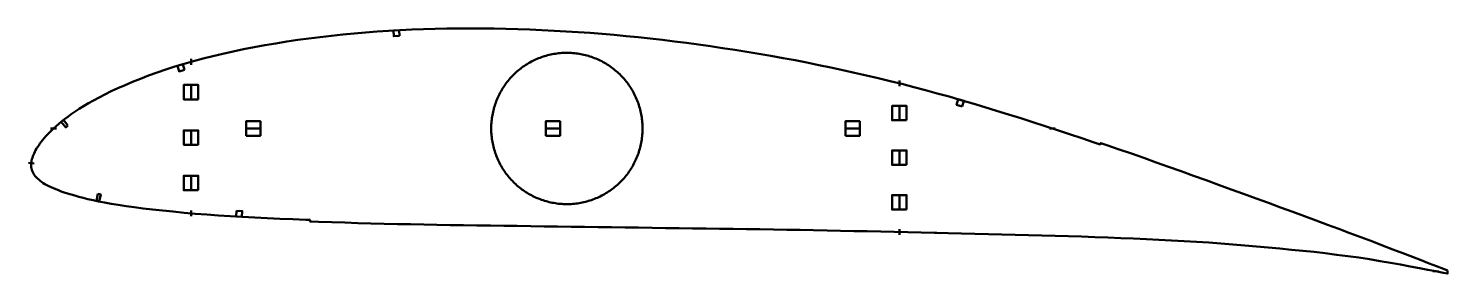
# Model space of a CAD drawing. Header units: metres. Extents: x -3 to 978, y 0 to 169.
import ezdxf

# ---------------------------------------------------------------- set-up
doc = ezdxf.new("R2010")
doc.units = ezdxf.units.M
doc.layers.add('Layer', color=1, linetype='Continuous', lineweight=50)

msp = doc.modelspace()

# ---------------------------------------------------------------- linework, layer by layer
at = {"layer": 'Layer'}
for p, q in [((109.08, 144.11), (109.08, 148.11)), ((369.08, 152.35), (369.08, 152.85)), ((109.08, 130.64), (109.08, 119.64)), ((599.08, 129.23), (599.08, 133.23)), ((599.08, 116.15), (599.08, 105.15)), ((15.91, 100), (11.91, 100)), ((109.08, 99.19), (109.08, 88.19)), ((157.61, 100), (146.61, 100)), ((316.72, 100), (316.22, 100)), ((364.91, 100), (353.91, 100)), ((421.44, 100), (421.94, 100)), ((572.21, 100), (561.21, 100)), ((702.91, 100), (706.91, 100)), ((599.08, 85.29), (599.08, 74.29)), ((0.56, 75.82), (-3.43, 76.13)), ((109.08, 67.74), (109.08, 56.74)), ((599.08, 54.42), (599.08, 43.42)), ((109.08, 43.28), (109.08, 39.28)), ((369.08, 47.65), (369.08, 47.15)), ((599.08, 30.34), (599.08, 26.34)), ((904.01, 30.07), (903.83, 29.61)), ((623.05, 27.92), (627.04, 27.61)), ((899.41, 13.4), (899.33, 12.91)), ((941.44, 15.93), (941.25, 15.47)), ((938.98, 7.5), (938.9, 7)), ((958.66, 3.93), (958.58, 3.43)), ((960.14, 8.79), (959.94, 8.33)), ((968.17, 1.37), (972.15, 1.06))]:
    msp.add_line(p, q, dxfattribs=at)
for points in [[(978.32, 1.64), (975.4, 2.83), (970.68, 4.65), (965.59, 6.67), (960.02, 8.84), (953.94, 11.15), (947.41, 13.65), (940.49, 16.3), (933.26, 19.06), (925.81, 21.9), (918.3, 24.73), (910.71, 27.54), (903.03, 30.44), (895.26, 33.39), (887.35, 36.33), (879.31, 39.3), (871.14, 42.29), (862.81, 45.35), (854.35, 48.45), (845.79, 51.57), (837.17, 54.72), (828.52, 57.87), (819.87, 61.03), (811.22, 64.16), (802.57, 67.28), (793.93, 70.39), (785.31, 73.48), (776.72, 76.54), (768.16, 79.57), (759.62, 82.57), (751.09, 85.54), (742.57, 88.48), (738.36, 89.92), (738.02, 88.92), (733.75, 90.39), (725.28, 93.25), (716.82, 96.08), (708.37, 98.87), (699.92, 101.63), (691.47, 104.36), (683.04, 107.05), (674.67, 109.7), (666.36, 112.3), (658.09, 114.82), (649.87, 117.29), (641.67, 119.69), (633.49, 122.03), (625.31, 124.31), (617.15, 126.53), (608.99, 128.69), (600.84, 130.79), (592.69, 132.83), (584.52, 134.81), (576.33, 136.74), (568.13, 138.61), (559.91, 140.43), (551.67, 142.19), (543.43, 143.9), (535.17, 145.55), (526.89, 147.15), (518.58, 148.7), (510.25, 150.19), (501.9, 151.64), (493.54, 153.04), (485.18, 154.39), (476.82, 155.68), (468.47, 156.92), (460.12, 158.1), (451.78, 159.22), (443.44, 160.29), (435.11, 161.29), (426.78, 162.24), (418.45, 163.13), (410.13, 163.96), (401.81, 164.73), (393.49, 165.43), (385.17, 166.08), (376.84, 166.67), (368.51, 167.19), (360.18, 167.66), (351.85, 168.08), (343.54, 168.43), (335.24, 168.71), (326.95, 168.94), (318.68, 169.11), (310.42, 169.21), (302.2, 169.26), (294.04, 169.24), (285.92, 169.16), (277.85, 169), (269.81, 168.75), (261.78, 168.43), (253.75, 168.04), (245.74, 167.57), (237.76, 167.03), (229.8, 166.42), (221.87, 165.74), (213.98, 164.99), (206.14, 164.16), (198.35, 163.26), (190.6, 162.28), (182.92, 161.23), (175.3, 160.1), (167.75, 158.89), (160.25, 157.59), (152.8, 156.21), (145.45, 154.78), (138.23, 153.3), (131.16, 151.74), (124.23, 150.11), (117.44, 148.39), (110.78, 146.6), (104.27, 144.72), (97.89, 142.77), (91.67, 140.76), (85.63, 138.69), (79.77, 136.57), (74.11, 134.41), (68.67, 132.22), (63.48, 130.04), (58.56, 127.88), (53.92, 125.72), (49.56, 123.6), (45.47, 121.49), (41.65, 119.43), (38.09, 117.41), (34.78, 115.45), (31.71, 113.54), (28.86, 111.69), (26.23, 109.9), (23.8, 108.16), (21.55, 106.46), (19.47, 104.81), (17.53, 103.21), (15.74, 101.66), (14.08, 100.16), (12.54, 98.7), (11.11, 97.28), (9.79, 95.9), (8.57, 94.56), (7.44, 93.24), (6.38, 91.97), (5.41, 90.73), (4.52, 89.51), (3.69, 88.31), (2.92, 87.15), (2.22, 86.04), (1.6, 84.95), (1.03, 83.84), (0.51, 82.76), (0.05, 81.74), (-0.34, 80.75), (-0.67, 79.75), (-0.94, 78.75), (-1.16, 77.79), (-1.33, 76.85), (-1.44, 75.91), (-1.5, 75.04), (-1.5, 74.16), (-1.43, 73.27), (-1.28, 72.37), (-1.04, 71.47), (-0.74, 70.57), (-0.35, 69.67), (0.12, 68.79), (0.67, 67.93), (1.31, 67.07), (2.04, 66.23), (2.85, 65.4), (3.73, 64.59), (4.69, 63.79), (5.72, 63.02), (6.85, 62.26), (8.06, 61.53), (9.37, 60.8), (10.78, 60.09), (12.28, 59.37), (13.88, 58.65), (15.59, 57.93), (17.42, 57.2), (19.36, 56.47), (21.44, 55.73), (23.67, 54.99), (26.08, 54.25), (28.67, 53.5), (31.47, 52.73), (34.5, 51.95), (37.77, 51.15), (41.31, 50.34), (45.15, 49.53), (49.32, 48.73), (53.85, 47.93), (58.79, 47.12), (64.13, 46.31), (69.86, 45.49), (75.99, 44.69), (82.52, 43.91), (89.42, 43.16), (96.69, 42.43), (104.24, 41.71), (112.01, 41.01), (119.93, 40.36), (127.98, 39.77), (136.18, 39.25), (144.57, 38.77), (153.11, 38.33), (161.76, 37.91), (170.54, 37.53), (179.42, 37.17), (188.39, 36.83), (191.4, 36.71), (191.36, 35.66), (197.37, 35.44), (206.39, 35.12), (215.41, 34.82), (224.44, 34.56), (233.53, 34.32), (242.66, 34.09), (251.8, 33.87), (260.93, 33.67), (270.06, 33.49), (279.2, 33.33), (288.38, 33.19), (297.61, 33.06), (306.86, 32.93), (316.13, 32.78), (325.41, 32.65), (334.71, 32.52), (344.04, 32.39), (353.37, 32.27), (362.7, 32.14), (372.04, 32), (381.37, 31.87), (390.7, 31.73), (400.03, 31.61), (409.36, 31.49), (418.69, 31.36), (428.03, 31.23), (437.36, 31.1), (446.7, 30.96), (456.03, 30.84), (465.36, 30.72), (474.69, 30.6), (484.01, 30.48), (493.32, 30.35), (502.62, 30.22), (511.92, 30.07), (521.22, 29.92), (530.51, 29.77), (539.78, 29.6), (549.05, 29.42), (558.32, 29.23), (567.61, 29.03), (576.91, 28.82), (586.23, 28.61), (595.54, 28.41), (604.86, 28.22), (614.17, 28.02), (623.47, 27.8), (632.78, 27.59), (642.08, 27.37), (651.38, 27.15), (660.65, 26.94), (669.9, 26.71), (679.14, 26.47), (688.38, 26.22), (697.62, 25.96), (706.86, 25.69), (716.05, 25.42), (725.17, 25.15), (734.23, 24.85), (743.25, 24.52), (752.23, 24.18), (761.12, 23.82), (769.92, 23.43), (778.67, 22.99), (787.4, 22.5), (796.1, 22), (804.72, 21.51), (813.17, 21.01), (821.46, 20.43), (829.72, 19.75), (837.97, 19.08), (846.15, 18.42), (854.21, 17.71), (862.23, 16.91), (870.23, 16.12), (878.15, 15.37), (885.95, 14.57), (893.71, 13.63), (901.52, 12.63), (909.29, 11.63), (916.86, 10.62), (924.27, 9.47), (931.63, 8.25), (938.85, 7.01), (945.83, 5.8), (952.48, 4.59), (958.76, 3.4), (964.65, 2.29), (970.13, 1.22), (975.17, 0.21), (978.29, -0.44)], [(421.44, 100), (421.43, 101.1), (421.39, 102.2), (421.33, 103.3), (421.25, 104.4), (421.15, 105.49), (421.02, 106.58), (420.87, 107.67), (420.7, 108.76), (420.5, 109.84), (420.29, 110.92), (420.04, 111.99), (419.78, 113.06), (419.5, 114.13), (419.19, 115.18), (418.86, 116.23), (418.51, 117.27), (418.13, 118.31), (417.74, 119.33), (417.32, 120.35), (416.88, 121.36), (416.42, 122.36), (415.94, 123.35), (415.44, 124.33), (414.92, 125.3), (414.38, 126.26), (413.81, 127.2), (413.23, 128.14), (412.63, 129.06), (412.01, 129.97), (411.37, 130.86), (410.71, 131.74), (410.04, 132.61), (409.34, 133.47), (408.63, 134.3), (407.9, 135.13), (407.16, 135.94), (406.39, 136.73), (405.61, 137.5), (404.82, 138.26), (404, 139.01), (403.18, 139.73), (402.33, 140.44), (401.48, 141.13), (400.61, 141.8), (399.72, 142.45), (398.82, 143.09), (397.91, 143.7), (396.99, 144.3), (396.05, 144.88), (395.1, 145.43), (394.14, 145.97), (393.17, 146.49), (392.18, 146.98), (391.19, 147.46), (390.19, 147.91), (389.18, 148.34), (388.16, 148.76), (387.13, 149.15), (386.09, 149.51), (385.05, 149.86), (384, 150.18), (382.94, 150.49), (381.88, 150.77), (380.81, 151.02), (379.73, 151.26), (378.65, 151.47), (377.57, 151.66), (376.48, 151.83), (375.39, 151.97), (374.3, 152.09), (373.2, 152.19), (372.1, 152.27), (371, 152.32), (369.9, 152.35), (368.8, 152.35), (367.7, 152.34), (366.6, 152.3), (365.51, 152.23), (364.41, 152.15), (363.31, 152.04), (362.22, 151.9), (361.13, 151.75), (360.05, 151.57), (358.97, 151.37), (357.89, 151.15), (356.82, 150.9), (355.75, 150.63), (354.69, 150.34), (353.63, 150.03), (352.59, 149.69), (351.55, 149.33), (350.51, 148.95), (349.49, 148.55), (348.47, 148.13), (347.47, 147.69), (346.47, 147.22), (345.48, 146.74), (344.5, 146.23), (343.54, 145.7), (342.58, 145.16), (341.64, 144.59), (340.71, 144), (339.79, 143.4), (338.89, 142.77), (337.99, 142.13), (337.11, 141.47), (336.25, 140.79), (335.4, 140.09), (334.57, 139.37), (333.75, 138.64), (332.94, 137.89), (332.15, 137.12), (331.38, 136.33), (330.63, 135.53), (329.89, 134.72), (329.17, 133.89), (328.46, 133.04), (327.78, 132.18), (327.11, 131.31), (326.46, 130.42), (325.83, 129.51), (325.22, 128.6), (324.63, 127.67), (324.06, 126.73), (323.51, 125.78), (322.98, 124.82), (322.47, 123.84), (321.97, 122.86), (321.5, 121.86), (321.06, 120.86), (320.63, 119.84), (320.22, 118.82), (319.84, 117.79), (319.47, 116.75), (319.13, 115.71), (318.81, 114.65), (318.52, 113.59), (318.24, 112.53), (317.99, 111.46), (317.76, 110.38), (317.55, 109.3), (317.37, 108.22), (317.21, 107.13), (317.07, 106.04), (316.95, 104.94), (316.86, 103.85), (316.79, 102.75), (316.75, 101.65), (316.72, 100.55), (316.72, 99.45), (316.75, 98.35), (316.79, 97.25), (316.86, 96.15), (316.95, 95.06), (317.07, 93.96), (317.21, 92.87), (317.37, 91.78), (317.55, 90.7), (317.76, 89.62), (317.99, 88.54), (318.24, 87.47), (318.52, 86.41), (318.81, 85.35), (319.13, 84.29), (319.47, 83.25), (319.84, 82.21), (320.22, 81.18), (320.63, 80.16), (321.06, 79.14), (321.5, 78.14), (321.97, 77.14), (322.47, 76.16), (322.98, 75.18), (323.51, 74.22), (324.06, 73.27), (324.63, 72.33), (325.22, 71.4), (325.83, 70.49), (326.46, 69.58), (327.11, 68.69), (327.78, 67.82), (328.46, 66.96), (329.17, 66.11), (329.89, 65.28), (330.63, 64.47), (331.38, 63.67), (332.15, 62.88), (332.94, 62.11), (333.75, 61.36), (334.57, 60.63), (335.4, 59.91), (336.25, 59.21), (337.11, 58.53), (337.99, 57.87), (338.89, 57.23), (339.79, 56.6), (340.71, 56), (341.64, 55.41), (342.58, 54.84), (343.54, 54.3), (344.5, 53.77), (345.48, 53.26), (346.47, 52.78), (347.47, 52.31), (348.47, 51.87), (349.49, 51.45), (350.51, 51.05), (351.55, 50.67), (352.59, 50.31), (353.63, 49.97), (354.69, 49.66), (355.75, 49.37), (356.82, 49.1), (357.89, 48.85), (358.97, 48.63), (360.05, 48.43), (361.13, 48.25), (362.22, 48.1), (363.31, 47.96), (364.41, 47.85), (365.51, 47.77), (366.6, 47.7), (367.7, 47.66), (368.8, 47.65), (369.9, 47.65), (371, 47.68), (372.1, 47.73), (373.2, 47.81), (374.3, 47.91), (375.39, 48.03), (376.48, 48.17), (377.57, 48.34), (378.65, 48.53), (379.73, 48.74), (380.81, 48.98), (381.88, 49.23), (382.94, 49.51), (384, 49.82), (385.05, 50.14), (386.09, 50.49), (387.13, 50.85), (388.16, 51.24), (389.18, 51.66), (390.19, 52.09), (391.19, 52.54), (392.18, 53.02), (393.17, 53.51), (394.14, 54.03), (395.1, 54.57), (396.05, 55.12), (396.99, 55.7), (397.91, 56.3), (398.82, 56.91), (399.72, 57.55), (400.61, 58.2), (401.48, 58.87), (402.33, 59.56), (403.18, 60.27), (404, 60.99), (404.82, 61.74), (405.61, 62.5), (406.39, 63.27), (407.16, 64.06), (407.9, 64.87), (408.63, 65.7), (409.34, 66.53), (410.04, 67.39), (410.71, 68.26), (411.37, 69.14), (412.01, 70.03), (412.63, 70.94), (413.23, 71.86), (413.81, 72.8), (414.38, 73.74), (414.92, 74.7), (415.44, 75.67), (415.94, 76.65), (416.42, 77.64), (416.88, 78.64), (417.32, 79.65), (417.74, 80.67), (418.13, 81.69), (418.51, 82.73), (418.86, 83.77), (419.19, 84.82), (419.5, 85.87), (419.78, 86.94), (420.04, 88.01), (420.29, 89.08), (420.5, 90.16), (420.7, 91.24), (420.87, 92.33), (421.02, 93.42), (421.15, 94.51), (421.25, 95.6), (421.33, 96.7), (421.39, 97.8), (421.43, 98.9), (421.44, 100)]]:
    msp.add_lwpolyline(points, close=True, dxfattribs=at)
for points in [[(253.34, 164.01), (249.35, 163.77), (249.12, 167.77), (253.11, 168), (253.34, 164.01)], [(104.63, 140.65), (100.8, 139.48), (99.63, 143.31), (103.46, 144.47), (104.63, 140.65)], [(114.08, 120.14), (104.08, 120.14), (104.08, 130.14), (114.08, 130.14), (114.08, 120.14)], [(642.54, 115.26), (638.7, 116.39), (639.82, 120.23), (643.66, 119.1), (642.54, 115.26)], [(604.08, 105.65), (594.08, 105.65), (594.08, 115.65), (604.08, 115.65), (604.08, 105.65)], [(23.97, 102), (22.4, 100.76), (19.3, 104.68), (20.86, 105.92), (23.97, 102)], [(114.08, 88.69), (104.08, 88.69), (104.08, 98.69), (114.08, 98.69), (114.08, 88.69)], [(147.11, 95), (147.11, 105), (157.11, 105), (157.11, 95), (147.11, 95)], [(354.41, 95), (354.41, 105), (364.41, 105), (364.41, 95), (354.41, 95)], [(561.71, 95), (561.71, 105), (571.71, 105), (571.71, 95), (561.71, 95)], [(604.08, 74.79), (594.08, 74.79), (594.08, 84.79), (604.08, 84.79), (604.08, 74.79)], [(114.08, 57.24), (104.08, 57.24), (104.08, 67.24), (114.08, 67.24), (114.08, 57.24)], [(44.64, 54.75), (46.6, 54.34), (45.57, 49.44), (43.61, 49.86), (44.64, 54.75)], [(604.08, 43.92), (594.08, 43.92), (594.08, 53.92), (604.08, 53.92), (604.08, 43.92)], [(140.48, 43.01), (144.47, 42.79), (144.24, 38.79), (140.25, 39.02), (140.48, 43.01)]]:
    msp.add_lwpolyline(points, dxfattribs=at)

doc.saveas('drawing.dxf')
